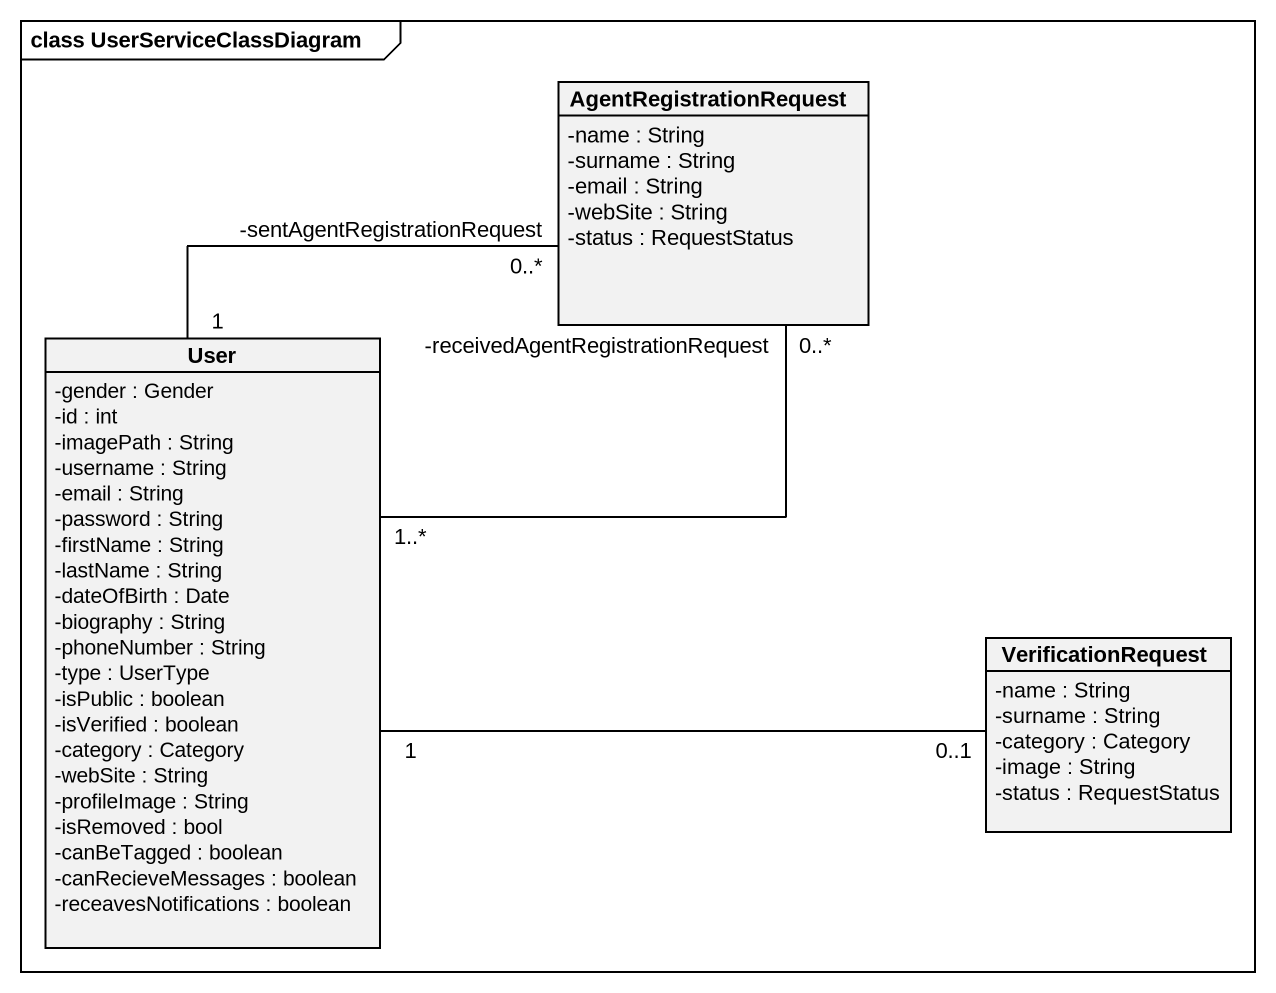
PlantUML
@startuml
mainframe class UserServiceClassDiagram
hide circle
hide empty members
skinparam classAttributeIconSize 0
class AgentRegistrationRequest {
  -name : String
  -surname : String
  -email : String
  -webSite : String
  -status : RequestStatus
}
class User {
  -gender : Gender
  -id : int
  -imagePath : String
  -username : String
  -email : String
  -password : String
  -firstName : String
  -lastName : String
  -dateOfBirth : Date
  -biography : String
  -phoneNumber : String
  -type : UserType
  -isPublic : boolean
  -isVerified : boolean
  -category : Category
  -webSite : String
  -profileImage : String
  -isRemoved : bool
  -canBeTagged : boolean
  -canRecieveMessages : boolean
  -receavesNotifications : boolean
}
class VerificationRequest {
  -name : String
  -surname : String
  -category : Category
  -image : String
  -status : RequestStatus
}
AgentRegistrationRequest "0..*\n-sentAgentRegistrationRequest" -- "1" User
AgentRegistrationRequest "-receivedAgentRegistrationRequest\n0..*" -- "1..*" User
User "1" -right- "0..1" VerificationRequest
@enduml
